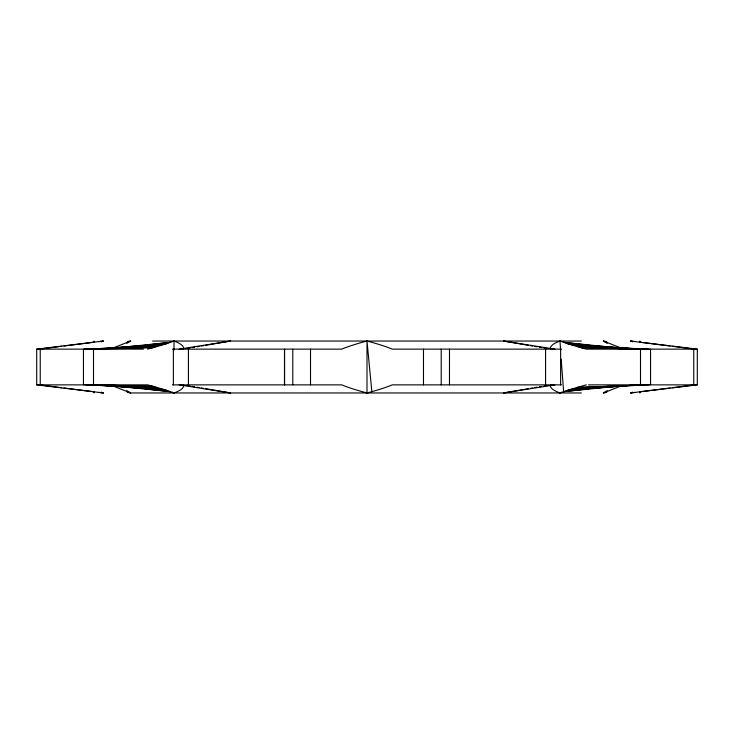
<?xml version="1.0" encoding="UTF-8"?>
<svg xmlns="http://www.w3.org/2000/svg" width="734" height="734" viewBox="0 0 734 734"><rect width="100%" height="100%" fill="white"/><g stroke="black" fill="none" stroke-linecap="round" stroke-linejoin="round"><path stroke-width="1.1" d="M126.808 343.356L130.634 341.044L127.266 341.622M606.734 392.378L603.366 392.956L607.192 390.644M112.137 348.329L130.634 341.044M603.366 392.956L621.863 385.671M101.274 341.842L103.366 341.044L36.7 349.136L36.7 384.864L103.366 392.956L101.274 392.158M632.726 341.842L630.634 341.044L697.3 349.136L697.3 384.864L630.634 392.956L632.726 392.158M550.702 384.864A33.718 8.836 5.5 0 0 559.996 392.956L563.629 391.662A33.718 3.11 -15.3 0 1 586.42 384.864M365.064 392.442L367 392.956L371.844 391.662A33.718 4.046 -14.6 0 0 392.259 384.864L561.501 384.864M187.803 348.366L190.051 347.98M192.299 347.595L194.547 347.21M196.795 346.824L199.042 346.439M201.29 346.053L203.547 345.668M205.795 345.283L230.531 341.044L179.124 349.136M528.205 388.717L503.469 392.956L554.876 384.864M530.453 388.332L532.71 387.947M534.958 387.561L537.205 387.176M539.453 386.79L541.701 386.405M543.949 386.02L546.197 385.634M40.379 348.999L61.748 346.301M64.005 346.017L94.365 342.172M98.87 341.613L103.366 341.044M630.634 392.956L635.13 392.387M639.635 391.828L669.995 387.983M672.252 387.699L693.621 385.001M145.35 345.163L148.763 344.778M151.039 344.521L170.371 342.338L119.614 347.521M561.161 359.1L563.629 391.662L582.961 389.479M585.237 389.222L588.65 388.837M111.715 348.329L117.357 347.751M563.629 391.662L614.386 386.479M616.643 386.249L622.285 385.671M114.045 348.246L117.449 347.953M122 347.558L126.542 347.164M129.955 346.861L135.634 346.365M139.038 346.072L166.306 343.696L107.568 348.265M594.962 387.928L567.694 390.304L626.432 385.735M598.366 387.635L604.045 387.139M607.458 386.836L612 386.442M616.551 386.047L619.955 385.754M97.402 349.054L104.182 348.522M629.818 385.478L636.598 384.946M98.54 348.999L104.191 348.65M109.852 348.301L117.77 347.815M122.294 347.531L131.349 346.971M133.606 346.833L143.791 346.209M146.057 346.063L161.893 345.09L91.053 349.008M587.943 387.937L572.107 388.91L642.947 384.992M590.209 387.791L600.394 387.167M602.651 387.029L611.706 386.469M616.23 386.185L624.148 385.699M629.809 385.35L635.461 385.001M92.19 349.008L108.164 348.384M110.449 348.292L157.232 346.476L84.74 349.136M623.551 385.708L576.768 387.524L649.26 384.864M625.836 385.616L641.81 384.992M152.424 347.843L83.456 349.136L83.456 384.864M152.654 341.044L581.346 341.044M36.7 349.136L143.433 349.136M172.499 349.136L341.741 349.136A33.718 4.046 -14.6 0 1 367 341.044A33.718 4.046 14.6 0 1 392.259 349.136L561.501 349.136M697.3 349.136L586.42 349.136L581.576 347.843A33.718 3.11 15.3 0 1 559.996 341.044A33.718 8.836 -5.5 0 0 550.702 349.136M36.7 384.864L147.58 384.864L152.424 386.157A33.718 3.11 15.3 0 1 174.004 392.956A33.718 8.836 -5.5 0 0 183.298 384.864M172.499 384.864L341.741 384.864A33.718 4.046 14.6 0 0 367 392.956A33.718 4.046 -14.6 0 0 368.945 392.451M588.503 384.864L697.3 384.864M581.346 392.956L130.634 392.956L127.276 392.369M581.576 347.843L647.287 349.136M86.713 384.864L152.424 386.157M649.26 349.136L576.768 346.476L641.81 349.008M84.74 384.864L157.232 387.524L92.19 384.992M642.947 349.008L572.107 345.09L587.943 346.063M91.053 384.992L161.893 388.91L146.057 387.937M590.209 346.209L600.394 346.833M602.651 346.971L611.706 347.531M616.23 347.815L637.727 349.136L567.694 343.696L594.962 346.072M117.77 386.185L96.273 384.864L166.306 390.304L139.038 387.928M122.294 386.469L131.349 387.029M133.606 387.167L143.791 387.791M598.366 346.365L604.045 346.861M607.458 347.164L612 347.558M616.551 347.953L630.176 349.136L616.643 347.751M117.449 386.047L103.824 384.864L117.357 386.249M122 386.442L126.542 386.836M129.955 387.139L135.634 387.635M614.386 347.521L563.629 342.338L582.961 344.521M119.614 386.479L170.371 391.662L151.039 389.479M585.237 344.778L588.65 345.163M615.954 348.237L623.909 349.136L603.366 341.044L606.734 341.622M118.046 385.763L110.091 384.864L130.634 392.956L126.808 390.644M145.35 388.837L148.763 389.222M630.634 341.044L635.13 341.613M639.635 342.172L669.995 346.017M672.252 346.301L693.621 348.999M40.379 385.001L61.748 387.699M64.005 387.983L94.365 391.828M98.87 392.387L103.366 392.956M554.876 349.136L503.469 341.044L528.205 345.283M179.124 384.864L230.531 392.956L205.795 388.717M530.453 345.668L532.71 346.053M534.958 346.439L537.205 346.824M539.453 347.21L541.701 347.595M543.949 347.98L546.197 348.366M187.803 385.634L190.051 386.02M192.299 386.405L194.547 386.79M196.795 387.176L199.042 387.561M201.29 387.947L203.547 388.332M172.187 392.314L174.004 392.956M603.366 341.044L607.192 343.356M371.844 391.662L367 341.044L367 392.956M559.996 341.044L560.574 350.072M693.768 349.136L693.768 384.864M650.544 349.136L650.544 384.864M640.498 349.136L640.498 384.864M560.62 349.136L560.62 384.864M545.582 349.136L545.582 384.864M449.492 349.136L449.474 384.864M441.217 349.136L441.217 384.864M423.481 349.136L423.481 384.864M310.519 349.136L310.519 384.864M292.783 349.136L292.783 384.864M188.418 349.136L188.418 384.864M147.58 349.136A33.718 3.11 -15.3 0 0 174.004 341.044L174.004 350.072M173.38 349.136L173.38 384.864M93.502 349.136L93.502 384.864M40.232 349.136L40.232 384.864M640.231 342.338A33.718 8.441 7.1 0 1 639.938 341.044M174.004 341.044A33.718 8.836 5.5 0 1 183.298 349.136M94.062 341.044A33.718 8.441 -7.1 0 1 93.769 342.338M93.769 391.662A33.718 8.441 7.1 0 1 94.062 392.956M559.996 392.956A33.718 3.11 -15.3 0 1 561.749 392.323M639.938 392.956A33.718 8.441 -7.1 0 1 640.231 391.662M284.526 384.864L284.526 349.136L284.508 384.864"/></g></svg>
